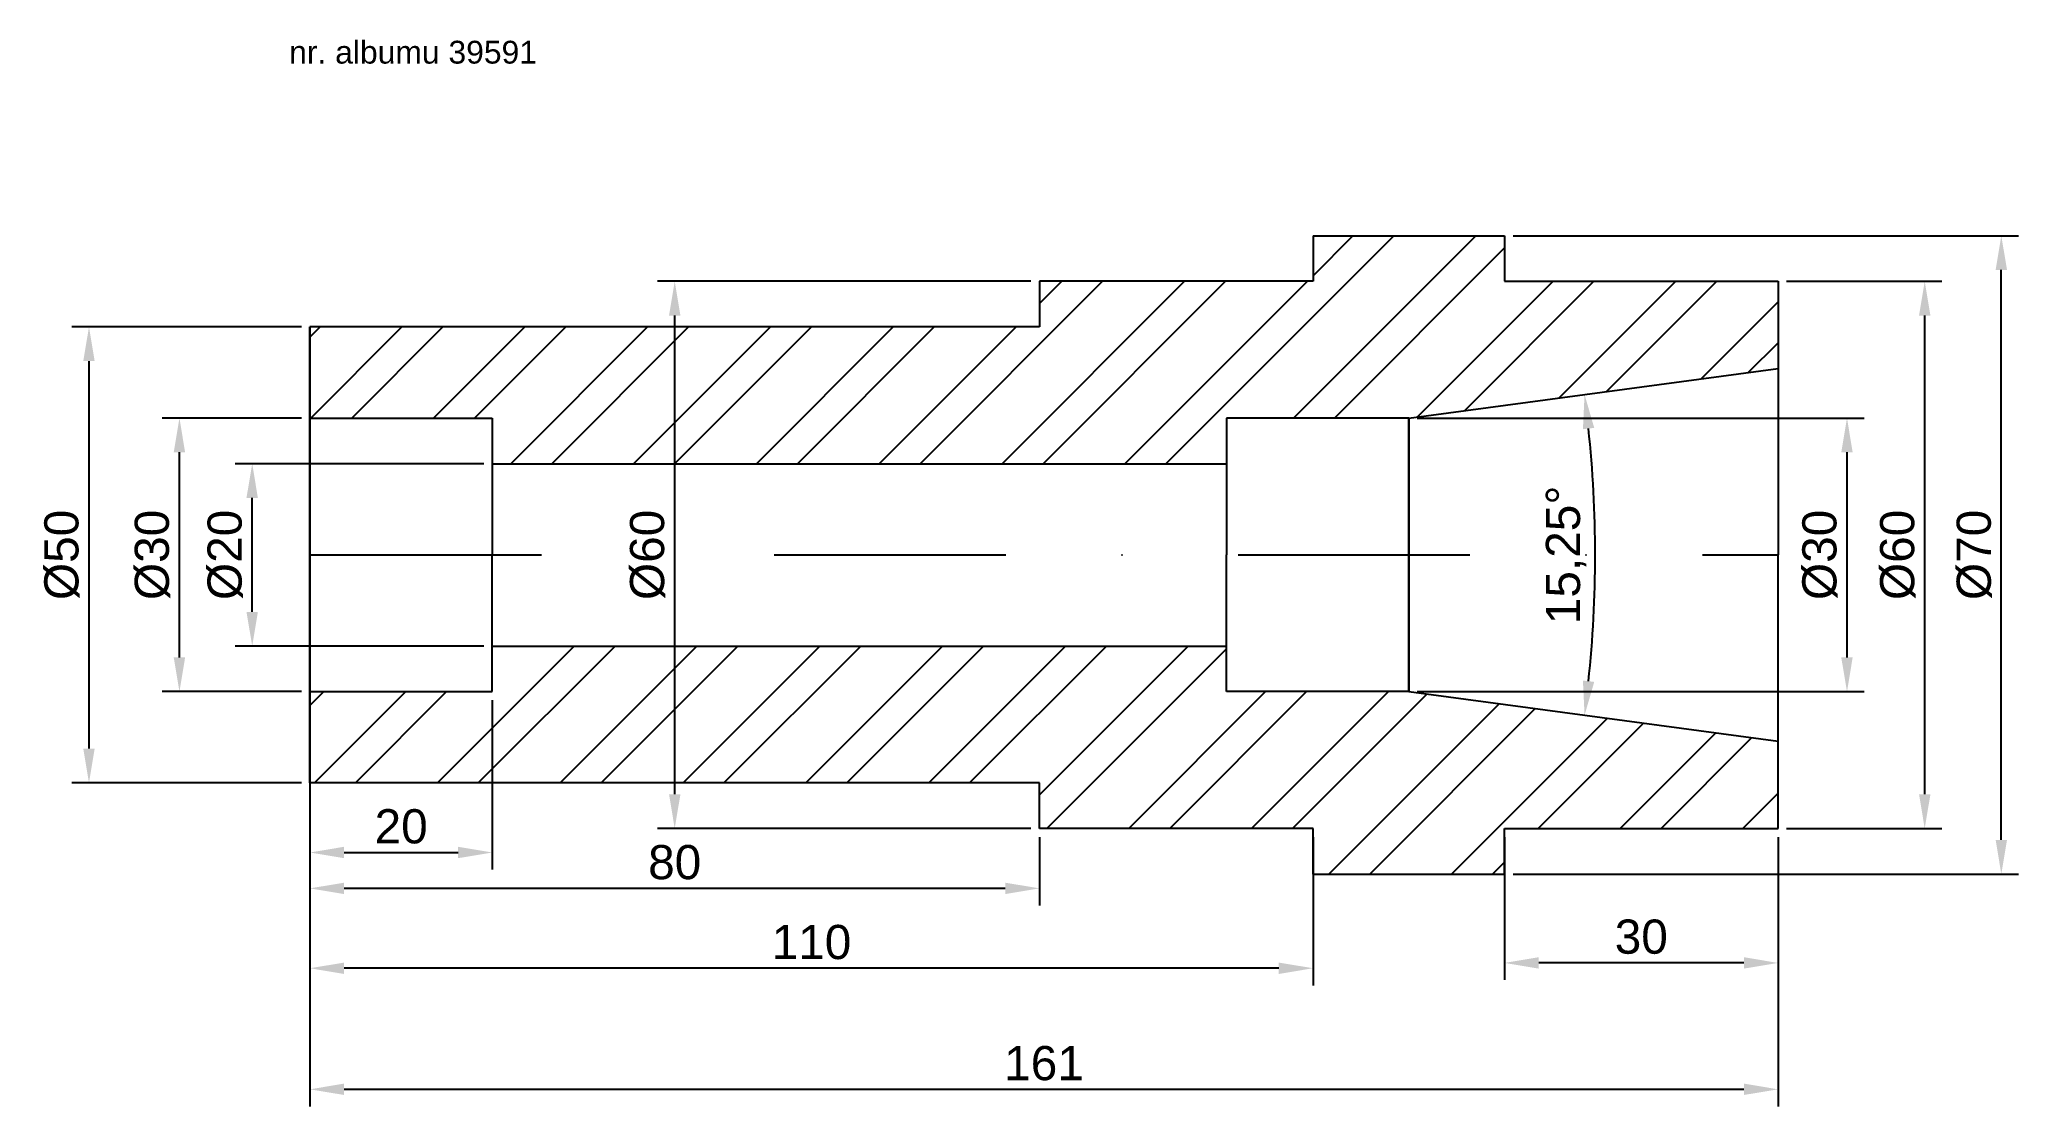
# Model space of a CAD drawing. Header units: millimetres. Extents: x 30 to 247, y 25 to 142.
import ezdxf

# ---------------------------------------------------------------- set-up
doc = ezdxf.new("R2010")
doc.units = ezdxf.units.MM
doc.linetypes.add('KRESKAKROPKAX2', pattern=[50.8, 25.4, -12.7, 0, -12.7])
doc.layers.add('symetria', color=90, linetype='KRESKAKROPKAX2')
doc.layers.add('wymiar', color=10, linetype='Continuous')
doc.styles.get("Standard").update_dxf_attribs({"font": 'arial.ttf'})
doc.dimstyles.new('ISO-25', dxfattribs={"dimscale": 1.5, "dimtxt": 2.5, "dimasz": 2.5, "dimexe": 1.25, "dimexo": 0.625, "dimtad": 1, "dimtxsty": 'Standard', "dimcen": 2.5, "dimadec": 0, "dimazin": 0, "dimtfac": 1, "dimtmove": 0, "dimatfit": 3, "dimfxl": 1, "dimarcsym": 0})

# ---------------------------------------------------------------- blocks, each defined once
blk = doc.blocks.new('*D2')
at = {"layer": 'Defpoints', "color": 0, "transparency": 16777216}
for p in [(53.17, 95), (79.5, 95), (79.5, 75)]:
    blk.add_point(p, dxfattribs=at)
at = {"layer": 'wymiar', "color": 0, "lineweight": -2, "transparency": 16777216}
for p, q in [((78.56, 95), (51.29, 95)), ((53.17, 78.75), (53.17, 91.25)), ((78.56, 75), (51.29, 75))]:
    blk.add_line(p, q, dxfattribs=at)
at = {"layer": 'wymiar', "color": 0, "transparency": 16777216}
for points in [[(52.54, 91.25), (53.79, 91.25), (53.17, 95)], [(52.54, 78.75), (53.79, 78.75), (53.17, 75)]]:
    blk.add_solid(points, dxfattribs=at)
at = {"layer": 'wymiar', "color": 0, "transparency": 16777216, "insert": (50.21, 85), "char_height": 3.75, "attachment_point": 5, "rotation": 90}
blk.add_mtext('%%c20', dxfattribs=at)
blk = doc.blocks.new('*D3')
at = {"layer": 'Defpoints', "color": 0, "transparency": 16777216}
for p in [(45.19, 100), (59.5, 100), (59.5, 70)]:
    blk.add_point(p, dxfattribs=at)
at = {"layer": 'wymiar', "color": 0, "lineweight": -2, "transparency": 16777216}
for p, q in [((58.56, 100), (43.31, 100)), ((45.19, 73.75), (45.19, 96.25)), ((58.56, 70), (43.31, 70))]:
    blk.add_line(p, q, dxfattribs=at)
at = {"layer": 'wymiar', "color": 0, "transparency": 16777216}
for points in [[(44.56, 96.25), (45.81, 96.25), (45.19, 100)], [(44.56, 73.75), (45.81, 73.75), (45.19, 70)]]:
    blk.add_solid(points, dxfattribs=at)
at = {"layer": 'wymiar', "color": 0, "transparency": 16777216, "insert": (42.23, 85), "char_height": 3.75, "attachment_point": 5, "rotation": 90}
blk.add_mtext('%%c30', dxfattribs=at)
blk = doc.blocks.new('*D4')
at = {"layer": 'Defpoints', "color": 0, "transparency": 16777216}
for p in [(35.27, 110), (59.5, 110), (59.5, 60)]:
    blk.add_point(p, dxfattribs=at)
at = {"layer": 'wymiar', "color": 0, "lineweight": -2, "transparency": 16777216}
for p, q in [((58.56, 110), (33.39, 110)), ((35.27, 63.75), (35.27, 106.25)), ((58.56, 60), (33.39, 60))]:
    blk.add_line(p, q, dxfattribs=at)
at = {"layer": 'wymiar', "color": 0, "transparency": 16777216}
for points in [[(34.64, 106.25), (35.89, 106.25), (35.27, 110)], [(34.64, 63.75), (35.89, 63.75), (35.27, 60)]]:
    blk.add_solid(points, dxfattribs=at)
at = {"layer": 'wymiar', "color": 0, "transparency": 16777216, "insert": (32.31, 85), "char_height": 3.75, "attachment_point": 5, "rotation": 90}
blk.add_mtext('%%c50', dxfattribs=at)
blk = doc.blocks.new('*D5')
at = {"layer": 'Defpoints', "color": 0, "transparency": 16777216}
for p in [(99.5, 115), (139.5, 115), (139.5, 55)]:
    blk.add_point(p, dxfattribs=at)
at = {"layer": 'wymiar', "color": 0, "lineweight": -2, "transparency": 16777216}
for p, q in [((138.56, 115), (97.63, 115)), ((99.5, 58.75), (99.5, 111.25)), ((138.56, 55), (97.63, 55))]:
    blk.add_line(p, q, dxfattribs=at)
at = {"layer": 'wymiar', "color": 0, "transparency": 16777216}
for points in [[(98.88, 111.25), (100.13, 111.25), (99.5, 115)], [(98.88, 58.75), (100.13, 58.75), (99.5, 55)]]:
    blk.add_solid(points, dxfattribs=at)
at = {"layer": 'wymiar', "color": 0, "transparency": 16777216, "insert": (96.54, 85), "char_height": 3.75, "attachment_point": 5, "rotation": 90}
blk.add_mtext('%%c60', dxfattribs=at)
blk = doc.blocks.new('*D6')
at = {"layer": 'Defpoints', "color": 0, "transparency": 16777216}
for p in [(180, 100), (228.06, 100), (180, 70)]:
    blk.add_point(p, dxfattribs=at)
at = {"layer": 'wymiar', "color": 0, "lineweight": -2, "transparency": 16777216}
for p, q in [((180.94, 100), (229.93, 100)), ((228.06, 73.75), (228.06, 96.25)), ((180.94, 70), (229.93, 70))]:
    blk.add_line(p, q, dxfattribs=at)
at = {"layer": 'wymiar', "color": 0, "transparency": 16777216}
for points in [[(227.43, 96.25), (228.68, 96.25), (228.06, 100)], [(227.43, 73.75), (228.68, 73.75), (228.06, 70)]]:
    blk.add_solid(points, dxfattribs=at)
at = {"layer": 'wymiar', "color": 0, "transparency": 16777216, "insert": (225.1, 85), "char_height": 3.75, "attachment_point": 5, "rotation": 90}
blk.add_mtext('%%c30', dxfattribs=at)
blk = doc.blocks.new('*D7')
at = {"layer": 'Defpoints', "color": 0, "transparency": 16777216}
for p in [(220.5, 115), (236.58, 115), (220.5, 55)]:
    blk.add_point(p, dxfattribs=at)
at = {"layer": 'wymiar', "color": 0, "lineweight": -2, "transparency": 16777216}
for p, q in [((221.44, 115), (238.46, 115)), ((236.58, 58.75), (236.58, 111.25)), ((221.44, 55), (238.46, 55))]:
    blk.add_line(p, q, dxfattribs=at)
at = {"layer": 'wymiar', "color": 0, "transparency": 16777216}
for points in [[(235.96, 111.25), (237.21, 111.25), (236.58, 115)], [(235.96, 58.75), (237.21, 58.75), (236.58, 55)]]:
    blk.add_solid(points, dxfattribs=at)
at = {"layer": 'wymiar', "color": 0, "transparency": 16777216, "insert": (233.63, 85), "char_height": 3.75, "attachment_point": 5, "rotation": 90}
blk.add_mtext('%%c60', dxfattribs=at)
blk = doc.blocks.new('*D8')
at = {"layer": 'Defpoints', "color": 0, "transparency": 16777216}
for p in [(190.5, 120), (244.98, 120), (190.5, 50)]:
    blk.add_point(p, dxfattribs=at)
at = {"layer": 'wymiar', "color": 0, "lineweight": -2, "transparency": 16777216}
for p, q in [((191.44, 120), (246.86, 120)), ((244.98, 53.75), (244.98, 116.25)), ((191.44, 50), (246.86, 50))]:
    blk.add_line(p, q, dxfattribs=at)
at = {"layer": 'wymiar', "color": 0, "transparency": 16777216}
for points in [[(244.36, 116.25), (245.61, 116.25), (244.98, 120)], [(244.36, 53.75), (245.61, 53.75), (244.98, 50)]]:
    blk.add_solid(points, dxfattribs=at)
at = {"layer": 'wymiar', "color": 0, "transparency": 16777216, "insert": (242.03, 85), "char_height": 3.75, "attachment_point": 5, "rotation": 90}
blk.add_mtext('%%c70', dxfattribs=at)
blk = doc.blocks.new('*D9')
at = {"layer": 'Defpoints', "color": 0, "transparency": 16777216}
for p in [(190.5, 55), (220.5, 55), (190.5, 40.25)]:
    blk.add_point(p, dxfattribs=at)
at = {"layer": 'wymiar', "color": 0, "lineweight": -2, "transparency": 16777216}
for p, q in [((190.5, 54.06), (190.5, 38.38)), ((220.5, 54.06), (220.5, 38.38)), ((216.75, 40.25), (194.25, 40.25))]:
    blk.add_line(p, q, dxfattribs=at)
at = {"layer": 'wymiar', "color": 0, "transparency": 16777216}
for points in [[(194.25, 40.88), (194.25, 39.63), (190.5, 40.25)], [(216.75, 40.88), (216.75, 39.63), (220.5, 40.25)]]:
    blk.add_solid(points, dxfattribs=at)
at = {"layer": 'wymiar', "color": 0, "transparency": 16777216, "insert": (205.5, 43.11), "char_height": 3.75, "attachment_point": 5}
blk.add_mtext('30', dxfattribs=at)
blk = doc.blocks.new('*D10')
at = {"layer": 'Defpoints', "color": 0, "transparency": 16777216}
for p in [(59.5, 60), (169.5, 55), (59.5, 39.67)]:
    blk.add_point(p, dxfattribs=at)
at = {"layer": 'wymiar', "color": 0, "lineweight": -2, "transparency": 16777216}
for p, q in [((59.5, 59.06), (59.5, 37.79)), ((169.5, 54.06), (169.5, 37.79)), ((165.75, 39.67), (63.25, 39.67))]:
    blk.add_line(p, q, dxfattribs=at)
at = {"layer": 'wymiar', "color": 0, "transparency": 16777216}
for points in [[(63.25, 40.29), (63.25, 39.04), (59.5, 39.67)], [(165.75, 40.29), (165.75, 39.04), (169.5, 39.67)]]:
    blk.add_solid(points, dxfattribs=at)
at = {"layer": 'wymiar', "color": 0, "transparency": 16777216, "insert": (114.5, 42.52), "char_height": 3.75, "attachment_point": 5}
blk.add_mtext('110', dxfattribs=at)
blk = doc.blocks.new('*D11')
at = {"layer": 'Defpoints', "color": 0, "transparency": 16777216}
for p in [(59.5, 60), (139.5, 55), (59.5, 48.43)]:
    blk.add_point(p, dxfattribs=at)
at = {"layer": 'wymiar', "color": 0, "lineweight": -2, "transparency": 16777216}
for p, q in [((59.5, 59.06), (59.5, 46.55)), ((139.5, 54.06), (139.5, 46.55)), ((135.75, 48.43), (63.25, 48.43))]:
    blk.add_line(p, q, dxfattribs=at)
at = {"layer": 'wymiar', "color": 0, "transparency": 16777216}
for points in [[(63.25, 49.05), (63.25, 47.8), (59.5, 48.43)], [(135.75, 49.05), (135.75, 47.8), (139.5, 48.43)]]:
    blk.add_solid(points, dxfattribs=at)
at = {"layer": 'wymiar', "color": 0, "transparency": 16777216, "insert": (99.5, 51.28), "char_height": 3.75, "attachment_point": 5}
blk.add_mtext('80', dxfattribs=at)
blk = doc.blocks.new('*D12')
at = {"layer": 'Defpoints', "color": 0, "transparency": 16777216}
for p in [(59.5, 70), (79.5, 70), (79.5, 52.36)]:
    blk.add_point(p, dxfattribs=at)
at = {"layer": 'wymiar', "color": 0, "lineweight": -2, "transparency": 16777216}
for p, q in [((59.5, 69.06), (59.5, 50.49)), ((79.5, 69.06), (79.5, 50.49)), ((63.25, 52.36), (75.75, 52.36))]:
    blk.add_line(p, q, dxfattribs=at)
at = {"layer": 'wymiar', "color": 0, "transparency": 16777216}
for points in [[(63.25, 52.99), (63.25, 51.74), (59.5, 52.36)], [(75.75, 52.99), (75.75, 51.74), (79.5, 52.36)]]:
    blk.add_solid(points, dxfattribs=at)
at = {"layer": 'wymiar', "color": 0, "transparency": 16777216, "insert": (69.5, 55.21), "char_height": 3.75, "attachment_point": 5}
blk.add_mtext('20', dxfattribs=at)
blk = doc.blocks.new('*D13')
at = {"layer": 'Defpoints', "color": 0, "transparency": 16777216}
for p in [(59.5, 60), (220.5, 55), (220.5, 26.39)]:
    blk.add_point(p, dxfattribs=at)
at = {"layer": 'wymiar', "color": 0, "lineweight": -2, "transparency": 16777216}
for p, q in [((59.5, 59.06), (59.5, 24.52)), ((220.5, 54.06), (220.5, 24.52)), ((63.25, 26.39), (216.75, 26.39))]:
    blk.add_line(p, q, dxfattribs=at)
at = {"layer": 'wymiar', "color": 0, "transparency": 16777216}
for points in [[(63.25, 27.02), (63.25, 25.77), (59.5, 26.39)], [(216.75, 27.02), (216.75, 25.77), (220.5, 26.39)]]:
    blk.add_solid(points, dxfattribs=at)
at = {"layer": 'wymiar', "color": 0, "transparency": 16777216, "insert": (140, 29.24), "char_height": 3.75, "attachment_point": 5}
blk.add_mtext('161', dxfattribs=at)
blk = doc.blocks.new('*D15')
at = {"layer": 'Defpoints', "color": 0, "transparency": 16777216}
for p in [(220.5, 105.42), (180, 100), (200.32, 79.12), (180, 70), (220.5, 64.58)]:
    blk.add_point(p, dxfattribs=at)
at = {"layer": 'wymiar', "color": 0, "lineweight": -2, "transparency": 16777216}
blk.add_arc((67.95, 85), 132.49, 353.9967, 6.0033, dxfattribs=at)
at = {"layer": 'wymiar', "color": 0, "transparency": 16777216}
for points in [[(199.1, 98.78), (200.34, 98.93), (199.28, 102.58)], [(200.34, 71.07), (199.1, 71.22), (199.28, 67.42)]]:
    blk.add_solid(points, dxfattribs=at)
at = {"layer": 'wymiar', "color": 0, "transparency": 16777216, "insert": (197.26, 85), "char_height": 3.75, "attachment_point": 5, "rotation": 90}
blk.add_mtext('15,25°', dxfattribs=at)

msp = doc.modelspace()

# ---------------------------------------------------------------- hatches: boundary and pattern name
at = {"layer": 'wymiar', "true_color": 0xed1f24}
h = msp.add_hatch(dxfattribs=at)
h.set_pattern_fill('ANSI32', color=240)
h.paths.add_polyline_path([(220.5, 105.422), (220.5, 115), (190.5, 115), (190.5, 120), (169.5, 120), (169.5, 115), (139.5, 115), (139.5, 110), (59.5, 110), (59.5, 100), (79.5, 100), (79.5, 95), (160, 95), (160, 100), (180, 100)])
h.paths.add_polyline_path([(180, 70), (160, 70), (160, 75), (79.5, 75), (79.5, 70), (59.5, 70), (59.5, 60), (139.5, 60), (139.5, 55), (169.5, 55), (169.5, 50), (190.5, 50), (190.5, 55), (220.5, 55), (220.5, 64.578)])

# ---------------------------------------------------------------- linework, layer by layer
for p, q in [((169.5, 120), (169.5, 115)), ((169.5, 120), (190.5, 120)), ((190.5, 120), (190.5, 115)), ((169.5, 115), (139.5, 115)), ((139.5, 115), (139.5, 110)), ((190.5, 115), (220.5, 115)), ((220.5, 115), (220.5, 85)), ((59.5, 85), (59.5, 110)), ((139.5, 110), (59.5, 110)), ((59.5, 110), (59.5, 85)), ((180, 100), (220.5, 105.422)), ((59.5, 100), (79.5, 100)), ((79.5, 100), (79.5, 85)), ((79.5, 100), (79.5, 95)), ((180, 100), (160, 100)), ((160, 100), (160, 85)), ((180, 100), (180, 85)), ((180, 85), (180, 100)), ((180, 100), (180, 85)), ((79.5, 95), (160, 95)), ((59.5, 85), (59.5, 60)), ((59.5, 60), (59.5, 85)), ((79.5, 70), (79.5, 85)), ((160, 70), (160, 85)), ((180, 70), (180, 85)), ((180, 85), (180, 70)), ((180, 70), (180, 85)), ((220.5, 55), (220.5, 85)), ((79.5, 70), (79.5, 75)), ((79.5, 75), (160, 75)), ((59.5, 70), (79.5, 70)), ((180, 70), (160, 70)), ((180, 70), (220.5, 64.578)), ((139.5, 60), (59.5, 60)), ((139.5, 55), (139.5, 60)), ((169.5, 55), (139.5, 55)), ((169.5, 50), (169.5, 55)), ((190.5, 50), (190.5, 55)), ((190.5, 55), (220.5, 55)), ((169.5, 50), (190.5, 50))]:
    msp.add_line(p, q)
at = {"layer": 'symetria'}
msp.add_line((59.5, 85), (220.5, 85), dxfattribs=at)

# ---------------------------------------------------------------- texts
at = {"insert": (57.22, 141.377), "char_height": 2.5, "attachment_point": 1}
msp.add_mtext_dynamic_manual_height_columns('nr. albumu 39591', width=59.15513, gutter_width=12.5, heights=[0], dxfattribs=at)

# ---------------------------------------------------------------- dimensions: what is measured, and where the dimension line sits
at = {"layer": 'wymiar'}
for base, p1, p2, picture, middle in [((244.983, 120), (190.5, 50), (190.5, 120), '*D8', (242.026, 85)), ((99.5, 115), (139.5, 55), (139.5, 115), '*D5', (96.543, 85)), ((236.583, 115), (220.5, 55), (220.5, 115), '*D7', (233.626, 85)), ((35.268, 110), (59.5, 60), (59.5, 110), '*D4', (32.311, 85)), ((45.189, 100), (59.5, 70), (59.5, 100), '*D3', (42.232, 85)), ((228.056, 100), (180, 70), (180, 100), '*D6', (225.099, 85)), ((53.166, 95), (79.5, 75), (79.5, 95), '*D2', (50.209, 85))]:
    dim = msp.add_linear_dim(base=base, p1=p1, p2=p2, angle=90, dimstyle='ISO-25', override={"dimpost": '%%c<>'}, dxfattribs=at)
    dim.commit()
    dim.dimension.update_dxf_attribs({"geometry": picture, "text_midpoint": middle})
dim = msp.add_angular_dim_2l(base=(200.317, 79.124), line1=((180, 70), (220.5, 64.578)), line2=((180, 100), (220.5, 105.422)), dimstyle='ISO-25', override={"dimadec": 2}, dxfattribs=at)
dim.commit()
dim.dimension.update_dxf_attribs({"geometry": '*D15', "text_midpoint": (197.256, 85)})
for base, p1, p2, picture, middle in [((79.5, 52.361), (59.5, 70), (79.5, 70), '*D12', (69.5, 55.213)), ((59.5, 39.669), (169.5, 55), (59.5, 60), '*D10', (114.5, 42.521)), ((59.5, 48.428), (139.5, 55), (59.5, 60), '*D11', (99.5, 51.28)), ((220.5, 26.391), (59.5, 60), (220.5, 55), '*D13', (140, 29.243)), ((190.5, 40.255), (220.5, 55), (190.5, 55), '*D9', (205.5, 43.108))]:
    dim = msp.add_linear_dim(base=base, p1=p1, p2=p2, dimstyle='ISO-25', dxfattribs=at)
    dim.commit()
    dim.dimension.update_dxf_attribs({"geometry": picture, "text_midpoint": middle})

doc.saveas('drawing.dxf')
